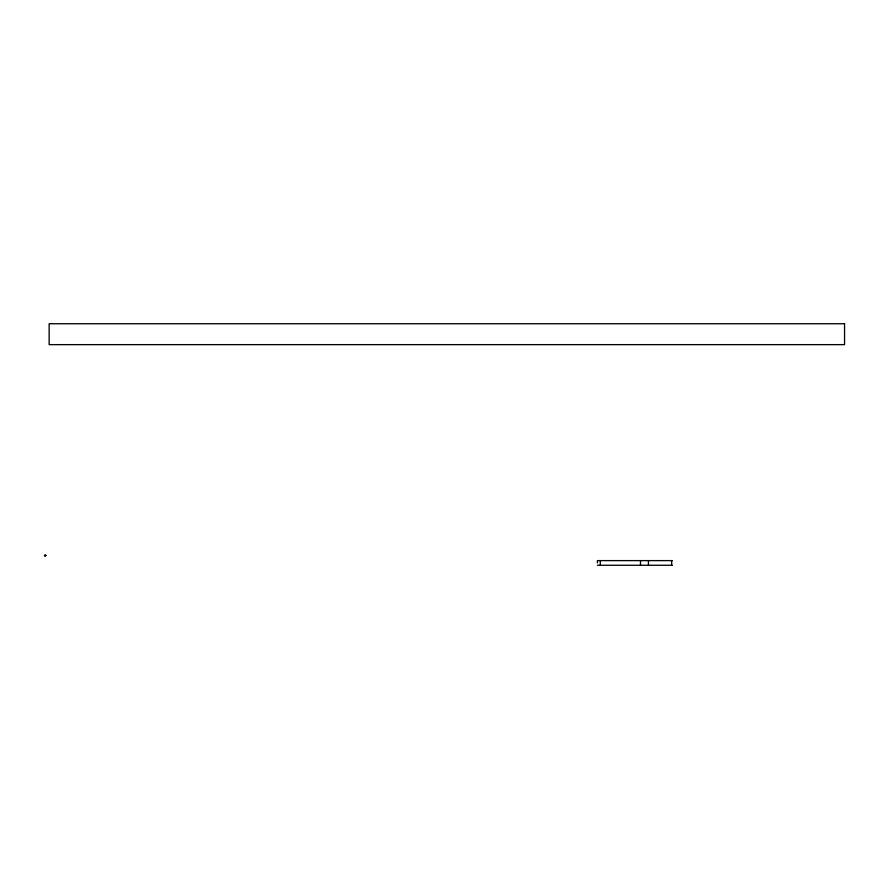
<?xml version="1.0" encoding="UTF-8"?>
<svg xmlns="http://www.w3.org/2000/svg" width="889" height="889" viewBox="0 0 889 889"><rect width="100%" height="100%" fill="white"/><g stroke="black" fill="none" stroke-linecap="round" stroke-linejoin="round"><path stroke-width="1.33" d="M44.528 555.969L44.617 555.492M597.386 562.937L597.397 560.615L672.417 560.615M45.495 555.492L44.494 555.414M45.717 555.258L45.328 555.969M45.728 555.492L44.506 555.269M45.817 555.369L44.806 555.581M597.397 565.26L672.417 565.26M671.662 560.615L671.662 565.26M648.437 560.615L648.437 565.26M640.502 560.615L640.502 565.26M600.286 560.615L600.286 565.26M844.55 323.74L49.139 323.74L49.139 344.643L844.55 344.643L844.55 323.74"/></g></svg>
